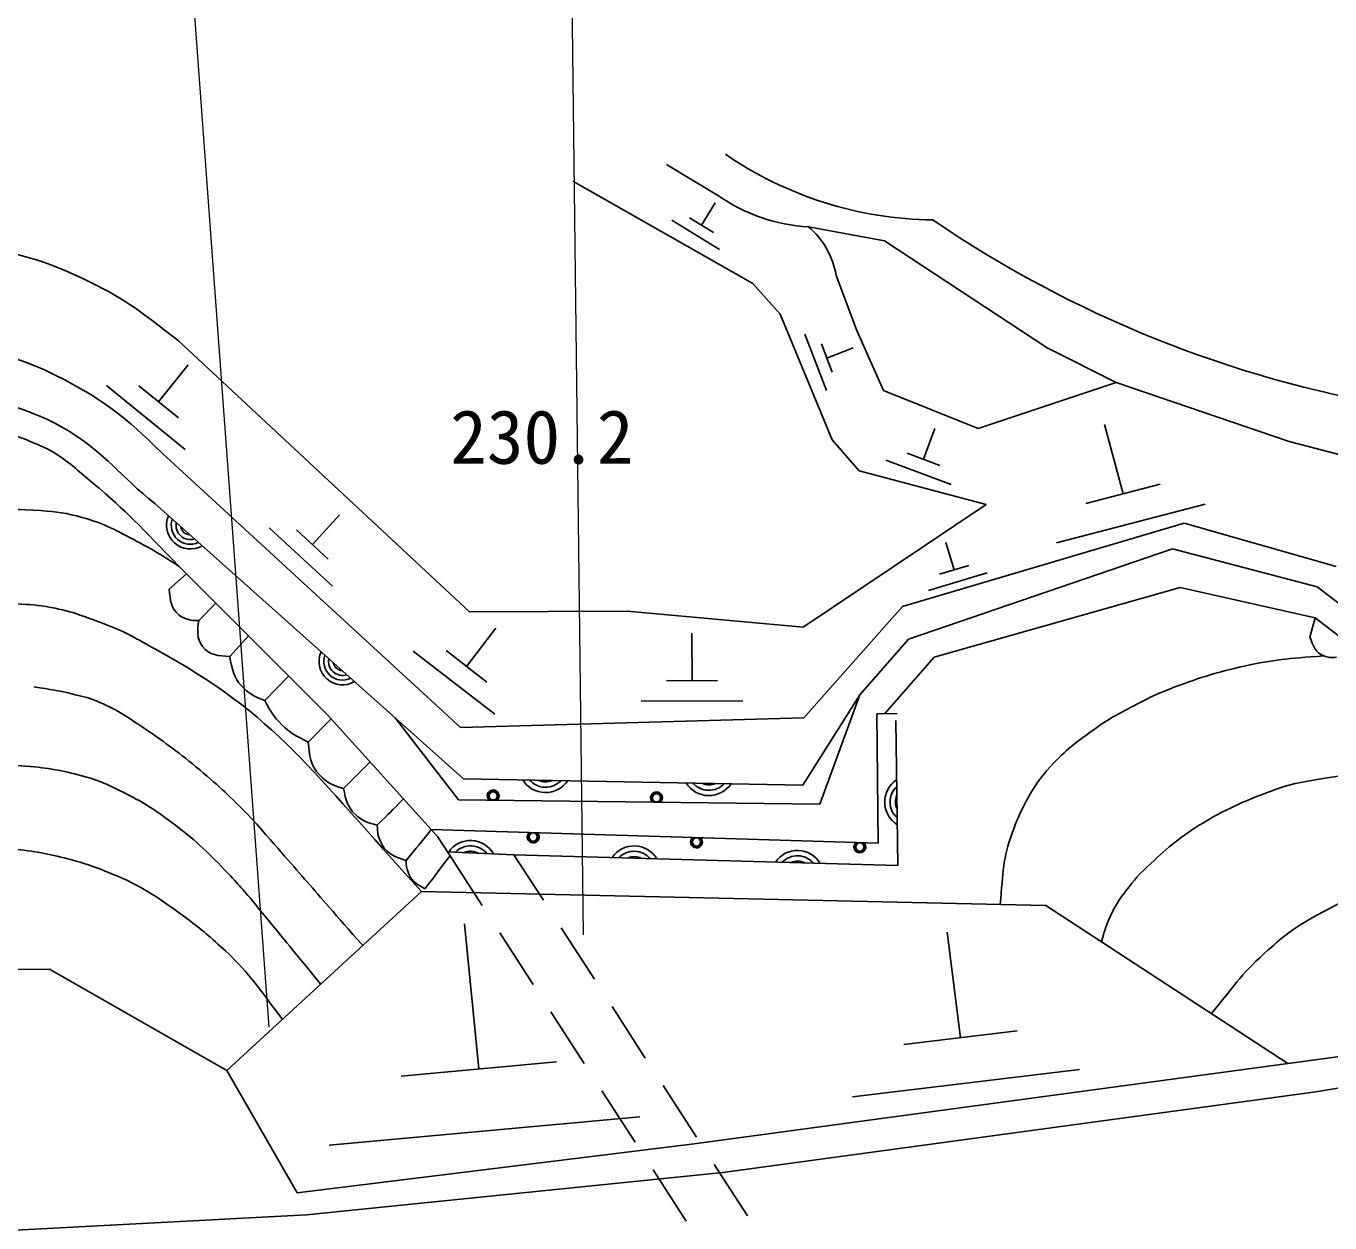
# Model space of a CAD drawing. Units: millimetres, scale not verified. Extents: x 40000 to 680000, y 20000 to 380000.
# Drawn here: x 211547 to 243469, y 291907 to 321202 of the extents above; entities that cross this region are included whole.
import ezdxf
from ezdxf.enums import TextEntityAlignment as Align

# ---------------------------------------------------------------- set-up
doc = ezdxf.new("R2010")
doc.units = ezdxf.units.MM
doc.header["$LTSCALE"] = 1000
doc.linetypes.add('CHAIN', pattern=[18.5, 12, -1.5, 3.5, -1.5])
for name, color, linetype, lineweight in [('M-BGD', 7, 'Continuous', 25), ('M-BMK', 2, 'CHAIN', 13), ('M-STR-HTXT', 7, 'Continuous', 13)]:
    doc.layers.add(name, color=color, linetype=linetype, lineweight=lineweight)
doc.styles.add('ＭＳ ゴシック', font='')
doc.styles.get('ＭＳ ゴシック').set_extended_font_data('MS Gothic')

msp = doc.modelspace()

# ---------------------------------------------------------------- linework, layer by layer
at = {"layer": 'M-BGD'}
for p, q in [((227229, 317811), (228499, 317049)), ((224937, 317409), (229340, 314898)), ((228083, 316325), (228414, 316876)), ((228527, 315732), (227353, 316449)), ((228377, 316146), (227790, 316505)), ((231378, 315101), (231886, 313747)), ((229340, 314898), (230013, 314152)), ((230013, 314152), (231286, 311078)), ((222407, 306863), (215275, 313499)), ((231142, 312285), (230617, 313660)), ((231886, 313747), (232539, 312281)), ((231285, 312734), (231023, 313421)), ((231154, 313077), (231795, 313326)), ((214792, 312008), (215517, 312914)), ((215444, 310840), (213514, 312405)), ((215275, 311617), (214310, 312400)), ((232539, 312281), (234859, 311353)), ((234859, 311353), (238236, 312477)), ((238236, 312477), (242469, 311037)), ((233517, 310599), (233792, 311349)), ((238403, 309754), (237952, 311449)), ((231286, 311078), (231941, 310314)), ((222186, 304036), (214876, 310752)), ((233918, 310449), (233116, 310749)), ((231941, 310314), (235052, 309495)), ((234199, 309979), (232596, 310578)), ((239312, 309989), (237493, 309518)), ((214699, 309513), (222258, 302777)), ((235052, 309495), (230571, 306487)), ((240411, 309497), (236771, 308555)), ((218557, 308514), (219220, 309241)), ((239900, 309033), (233005, 306996)), ((243622, 307973), (239900, 309033)), ((219046, 307489), (217497, 308918)), ((218945, 308156), (218170, 308871)), ((239611, 308405), (233153, 306194)), ((234271, 307890), (234068, 308559)), ((243159, 307477), (239611, 308405)), ((215051, 307418), (215478, 307791)), ((215295, 307973), (218922, 304354)), ((235074, 307817), (233639, 307390)), ((234630, 307997), (233913, 307784)), ((239800, 307462), (233778, 305752)), ((243111, 306716), (239800, 307462)), ((247148, 304411), (243159, 307477)), ((215775, 306650), (216192, 307079)), ((226264, 306881), (222407, 306863)), ((230571, 306487), (226264, 306881)), ((233005, 306996), (230591, 304267)), ((222330, 305530), (223044, 306467)), ((242976, 306246), (243111, 306716)), ((247114, 303636), (243111, 306716)), ((216532, 305770), (216991, 306281)), ((227852, 305178), (227848, 306340)), ((233153, 306194), (231957, 304830)), ((223021, 304360), (221023, 305902)), ((222830, 305145), (221831, 305916)), ((233778, 305752), (232578, 304388)), ((217392, 304691), (217979, 305295)), ((228474, 305176), (227229, 305180)), ((229095, 304676), (226605, 304684)), ((230565, 302624), (231957, 304830)), ((230981, 302159), (231957, 304830)), ((218452, 303677), (219019, 304246)), ((218922, 304354), (221618, 301369)), ((222133, 302264), (220587, 304267)), ((230591, 304267), (222186, 304036)), ((232372, 304367), (232877, 304377)), ((219318, 302537), (219973, 303190)), ((222258, 302777), (230565, 302624)), ((230981, 302159), (222133, 302264)), ((221895, 300945), (221618, 301369)), ((221895, 300945), (222715, 299676)), ((223492, 300917), (224211, 299805)), ((216466, 295639), (221230, 300021)), ((236514, 299676), (221230, 300021)), ((242442, 295812), (236514, 299676)), ((222631, 295679), (222282, 299224)), ((224646, 299133), (225460, 297873)), ((223150, 299004), (223964, 297744)), ((234425, 296438), (234099, 299027)), ((212122, 298117), (208131, 298098)), ((216466, 295639), (212122, 298117)), ((225894, 297201), (226708, 295941)), ((243127, 295119), (256587, 297315)), ((224398, 297072), (225213, 295813)), ((235813, 296605), (233038, 296272)), ((244829, 296135), (227900, 293842)), ((218185, 292641), (216466, 295639)), ((224532, 295854), (220731, 295503)), ((237334, 295661), (231783, 294996)), ((225647, 295141), (226461, 293881)), ((227143, 295270), (227957, 294010)), ((228608, 293142), (243127, 295119)), ((226572, 294508), (218970, 293808)), ((227900, 293842), (218185, 292641)), ((218410, 292106), (228608, 293142)), ((226896, 293209), (227710, 291950)), ((228391, 293338), (229206, 292078)), ((204112, 291348), (218410, 292106))]:
    msp.add_line(p, q, dxfattribs=at)
for points in [[(230701, 316287), (232563, 315948), (236543, 313323), (238236, 312477)], [(242469, 311037), (244417, 310529), (251105, 307905), (255931, 306381), (256609, 306635)], [(221467, 301535), (232405, 301201), (232372, 304367)], [(232839, 304206), (232891, 300657), (223492, 300917), (221863, 300994)]]:
    msp.add_lwpolyline(points, dxfattribs=at)
for centre in [(222982, 302359), (222982, 302359), (222982, 302359), (222982, 302359), (226982, 302311), (226982, 302311), (226982, 302311), (226982, 302311), (223963, 301354), (223963, 301354), (223963, 301354), (223963, 301354), (227961, 301232), (227961, 301232), (227961, 301232), (227961, 301232), (231959, 301110), (231959, 301110), (231959, 301110), (231959, 301110)]:
    msp.add_circle(centre, 100, dxfattribs=at)
for centre, radius, start, end in [((233866, 325652), 9197, 235.589, 269.2684), ((230945, 320554), 4274, 235.0924, 266.7206), ((249883, 340130), 28649, 235.7252, 260.3774), ((229459, 314791), 1944, 9.1888, 50.3009), ((215564, 308981), 578, 156.2411, 300.3506), ((215564, 308981), 462, 160.948, 295.6437), ((215564, 308981), 347, 169.194, 287.3977), ((215564, 308981), 231, 188.674, 267.9177), ((219297, 305655), 578, 156.2411, 300.3506), ((219297, 305655), 462, 160.948, 295.6437), ((219297, 305655), 347, 169.194, 287.3977), ((219297, 305655), 231, 188.674, 267.9177), ((224264, 303094), 654, 211.7194, 326.1612), ((224264, 303094), 523, 221.5306, 316.35), ((224264, 303094), 392, 243.4071, 294.4735), ((228264, 303020), 654, 211.7194, 326.1612), ((228264, 303020), 523, 221.5306, 316.35), ((228264, 303020), 392, 243.4071, 294.4735), ((233222, 302211), 654, 123.6216, 238.0634), ((222982, 302359), 145, 312.9269, 225.7213), ((222982, 302359), 116, 294.4776, 244.1706), ((226982, 302311), 145, 312.9269, 225.7213), ((226982, 302311), 116, 294.4776, 244.1706), ((233222, 302211), 523, 133.4328, 228.2522), ((233222, 302211), 392, 155.3093, 206.3758), ((223963, 301354), 145, 131.8542, 44.6486), ((223963, 301354), 116, 113.4049, 63.0979), ((222428, 300612), 654, 30.088, 144.5299), ((222428, 300612), 523, 39.8993, 134.7186), ((226433, 300481), 654, 31.1967, 145.6386), ((227961, 301232), 145, 131.8542, 44.6486), ((227961, 301232), 116, 113.4049, 63.0979), ((230431, 300371), 654, 31.1967, 145.6386), ((231959, 301110), 145, 131.8542, 44.6486), ((231959, 301110), 116, 113.4049, 63.0979), ((222428, 300612), 392, 61.7757, 112.8422), ((226433, 300481), 523, 41.008, 135.8273), ((226433, 300481), 392, 62.8844, 113.9509), ((230431, 300371), 523, 41.008, 135.8273), ((230431, 300371), 392, 62.8844, 113.9509)]:
    msp.add_arc(centre, radius, start, end, dxfattribs=at)
for points, knots in [([(202046, 313573), (202988, 314482), (203373, 314871), (204420, 315388), (205397, 315870), (206010, 316072), (207094, 316175), (208198, 316280), (208830, 316114), (209920, 315908), (211118, 315681), (211815, 315555), (212917, 315031), (213909, 314560), (214288, 314278), (215275, 313499)], [0, 0, 0, 0, 1, 1, 1, 2, 2, 2, 3, 3, 3, 4, 4, 4, 5, 5, 5, 5]), ([(200955, 307082), (201426, 308452), (201554, 308936), (202183, 310001), (202611, 310727), (202829, 311166), (203416, 311771), (204279, 312661), (204928, 313048), (206089, 313479), (207027, 313827), (207653, 313603), (208648, 313505), (210190, 313354), (211128, 313268), (212495, 312540), (213522, 311993), (213946, 311651), (214876, 310752)], [0, 0, 0, 0, 1, 1, 1, 2, 2, 2, 3, 3, 3, 4, 4, 4, 5, 5, 5, 6, 6, 6, 6]), ([(203184, 309344), (203560, 310118), (203688, 310447), (204214, 310996), (204605, 311405), (204861, 311608), (205342, 311906), (205792, 312184), (206056, 312352), (206571, 312477), (207214, 312632), (207604, 312517), (208264, 312477), (208796, 312444), (209094, 312403), (209619, 312307), (210053, 312228), (210295, 312175), (210719, 312053), (211121, 311938), (211346, 311869), (211735, 311715), (212079, 311578), (212267, 311484), (212582, 311291), (213503, 310728), (213855, 310187), (214699, 309513)], [0, 0, 0, 0, 1, 1, 1, 2, 2, 2, 3, 3, 3, 4, 4, 4, 5, 5, 5, 6, 6, 6, 7, 7, 7, 8, 8, 8, 9, 9, 9, 9]), ([(203099, 307227), (203438, 308126), (203590, 308441), (204024, 309154), (204656, 310196), (205119, 310753), (206086, 311495), (206358, 311704), (206572, 311735), (206909, 311799), (207397, 311892), (207685, 311839), (208179, 311799), (209253, 311714), (209843, 311549), (210889, 311291), (211193, 311216), (211362, 311160), (211651, 311037), (211923, 310921), (212082, 310863), (212328, 310699), (212680, 310463), (212849, 310292), (213175, 310021), (214059, 309284), (214320, 308973), (215295, 307973)], [0, 0, 0, 0, 1, 1, 1, 2, 2, 2, 3, 3, 3, 4, 4, 4, 5, 5, 5, 6, 6, 6, 7, 7, 7, 8, 8, 8, 9, 9, 9, 9]), ([(201002, 301538), (202647, 304242), (203080, 305545), (205301, 307227), (205717, 307543), (205960, 307709), (206401, 307989), (206938, 308330), (207255, 308504), (207841, 308751), (208351, 308967), (208653, 309059), (209195, 309175), (209717, 309285), (210018, 309314), (210550, 309344), (211078, 309374), (211377, 309383), (211905, 309344), (212306, 309314), (212533, 309282), (212921, 309175), (213477, 309021), (213765, 308852), (214275, 308582), (214685, 308365), (214829, 308278), (215295, 307973)], [0, 0, 0, 0, 1, 1, 1, 2, 2, 2, 3, 3, 3, 4, 4, 4, 5, 5, 5, 6, 6, 6, 7, 7, 7, 8, 8, 8, 9, 9, 9, 9]), ([(215051, 307418), (215079, 307161), (215082, 306940), (215297, 306784), (215454, 306671), (215586, 306652), (215775, 306650)], [0, 0, 0, 0, 1, 1, 1, 2, 2, 2, 2]), ([(201943, 301397), (203126, 302869), (203447, 303375), (204623, 304433), (205042, 304810), (205272, 305029), (205724, 305365), (206144, 305676), (206375, 305860), (206825, 306127), (207143, 306315), (207331, 306406), (207671, 306550), (208057, 306713), (208280, 306795), (208687, 306889), (209111, 306986), (209355, 307020), (209788, 307058), (210381, 307110), (210717, 307081), (211312, 307058), (211644, 307045), (211832, 307034), (212159, 306973), (212704, 306872), (212992, 306739), (213513, 306550), (214000, 306373), (214243, 306204), (214699, 305957), (217731, 304317), (218537, 302933), (221230, 300021)], [0, 0, 0, 0, 1, 1, 1, 2, 2, 2, 3, 3, 3, 4, 4, 4, 5, 5, 5, 6, 6, 6, 7, 7, 7, 8, 8, 8, 9, 9, 9, 10, 10, 10, 11, 11, 11, 11]), ([(215775, 306650), (215740, 306419), (215720, 306220), (215866, 306019), (216030, 305795), (216273, 305788), (216532, 305770)], [0, 0, 0, 0, 1, 1, 1, 2, 2, 2, 2]), ([(243628, 305754), (243507, 305738), (243431, 305746), (243316, 305788), (243107, 305865), (243062, 306041), (242976, 306246)], [0, 0, 0, 0, 1, 1, 1, 2, 2, 2, 2]), ([(216532, 305770), (216593, 305461), (216619, 305281), (216818, 305056), (216994, 304857), (217133, 304794), (217392, 304691)], [0, 0, 0, 0, 1, 1, 1, 2, 2, 2, 2]), ([(235399, 299701), (235469, 300509), (235454, 300812), (235696, 301470), (235809, 301776), (235877, 301947), (236035, 302232), (236230, 302585), (236355, 302781), (236627, 303079), (237007, 303495), (237270, 303683), (237728, 304010), (238102, 304277), (238337, 304390), (238744, 304603), (239098, 304788), (239301, 304885), (239675, 305026), (240322, 305269), (240694, 305385), (241369, 305534), (242118, 305700), (242408, 305717), (243316, 305788)], [0, 0, 0, 0, 1, 1, 1, 2, 2, 2, 3, 3, 3, 4, 4, 4, 5, 5, 5, 6, 6, 6, 7, 7, 7, 8, 8, 8, 8]), ([(211735, 305026), (212178, 304960), (212308, 304946), (212667, 304857), (212900, 304798), (213037, 304779), (213259, 304687), (213752, 304484), (214003, 304308), (214445, 304010), (214993, 303640), (215292, 303418), (215799, 302994), (216320, 302559), (216490, 302388), (217069, 301809)], [0, 0, 0, 0, 1, 1, 1, 2, 2, 2, 3, 3, 3, 4, 4, 4, 5, 5, 5, 5]), ([(217392, 304691), (217544, 304412), (217609, 304298), (217811, 304099), (218025, 303889), (218152, 303828), (218452, 303677)], [0, 0, 0, 0, 1, 1, 1, 2, 2, 2, 2]), ([(218452, 303677), (218491, 303340), (218500, 303117), (218727, 302875), (218909, 302682), (219058, 302619), (219318, 302537)], [0, 0, 0, 0, 1, 1, 1, 2, 2, 2, 2]), ([(203607, 298168), (203956, 298512), (204050, 298618), (204322, 298916), (204953, 299607), (205176, 300104), (205809, 300793), (206394, 301430), (206710, 301818), (207417, 302317), (207659, 302487), (207821, 302543), (208095, 302655), (208414, 302787), (208604, 302837), (208941, 302909), (209367, 303000), (209608, 303046), (210042, 303079), (210669, 303126), (211025, 303137), (211651, 303079), (212187, 303028), (212487, 302970), (213005, 302825), (213348, 302729), (213533, 302645), (213852, 302486), (214411, 302208), (214711, 302018), (215207, 301639), (215748, 301225), (216026, 300956), (216494, 300460), (216797, 300138), (216902, 300021), (217239, 299607)], [0, 0, 0, 0, 1, 1, 1, 2, 2, 2, 3, 3, 3, 4, 4, 4, 5, 5, 5, 6, 6, 6, 7, 7, 7, 8, 8, 8, 9, 9, 9, 10, 10, 10, 11, 11, 11, 12, 12, 12, 12]), ([(237877, 298786), (237948, 299051), (237973, 299139), (238067, 299353), (238173, 299598), (238246, 299732), (238405, 299946), (238615, 300228), (238741, 300384), (238998, 300623), (239463, 301057), (239726, 301307), (240268, 301639), (240924, 302041), (241327, 302214), (242046, 302486), (242616, 302702), (242968, 302726), (243570, 302825), (245039, 303065), (245660, 302910), (247380, 302740)], [0, 0, 0, 0, 1, 1, 1, 2, 2, 2, 3, 3, 3, 4, 4, 4, 5, 5, 5, 6, 6, 6, 7, 7, 7, 7]), ([(219318, 302537), (219380, 302263), (219409, 302088), (219609, 301902), (219779, 301743), (219912, 301701), (220145, 301643)], [0, 0, 0, 0, 1, 1, 1, 2, 2, 2, 2]), ([(220145, 301643), (220150, 301447), (220169, 301332), (220263, 301164), (220399, 300925), (220590, 300876), (220852, 300777)], [0, 0, 0, 0, 1, 1, 1, 2, 2, 2, 2]), ([(204623, 297321), (205428, 298228), (205650, 298516), (206401, 299184), (206787, 299527), (207000, 299726), (207417, 300031), (207907, 300389), (208216, 300549), (208772, 300793), (209117, 300944), (209331, 300988), (209703, 301047), (210324, 301145), (210686, 301105), (211312, 301047), (211848, 300997), (212145, 300927), (212667, 300793), (212971, 300714), (213136, 300652), (213429, 300539), (213801, 300394), (214012, 300311), (214360, 300115), (214776, 299881), (214989, 299717), (215376, 299438), (215757, 299163), (215959, 298992), (216307, 298676), (216986, 298061), (217173, 297753), (217825, 296889)], [0, 0, 0, 0, 1, 1, 1, 2, 2, 2, 3, 3, 3, 4, 4, 4, 5, 5, 5, 6, 6, 6, 7, 7, 7, 8, 8, 8, 9, 9, 9, 10, 10, 10, 11, 11, 11, 11]), ([(220852, 300777), (220855, 300630), (220867, 300553), (220927, 300426), (221012, 300245), (221129, 300193), (221310, 300086)], [0, 0, 0, 0, 1, 1, 1, 2, 2, 2, 2]), ([(243147, 299438), (244102, 299938), (244430, 300199), (245348, 300369), (245578, 300412), (245707, 300440), (245941, 300454), (246635, 300494), (247028, 300449), (247719, 300369), (248918, 300231), (249561, 299910), (250767, 299861), (251659, 299825), (252009, 299840), (253053, 299946)], [0, 0, 0, 0, 1, 1, 1, 2, 2, 2, 3, 3, 3, 4, 4, 4, 5, 5, 5, 5]), ([(240567, 297030), (241182, 297787), (241348, 298050), (241961, 298591), (242155, 298762), (242262, 298861), (242469, 299015), (242720, 299200), (242822, 299254), (243147, 299438)], [0, 0, 0, 0, 1, 1, 1, 2, 2, 2, 3, 3, 3, 3])]:
    msp.add_open_spline(points, degree=3, knots=knots, dxfattribs=at)
for points in [[(220145, 301643), (220468, 301964), (220468, 301964), (220791, 302284)], [(217069, 301809), (218429, 300252), (218429, 300252), (219789, 298696)], [(220852, 300777), (221160, 301156), (221160, 301156), (221467, 301535)], [(221310, 300086), (221619, 300489), (221619, 300489), (221928, 300893)], [(217239, 299607), (218001, 298679), (218001, 298679), (218763, 297752)]]:
    msp.add_open_spline(points, degree=3, dxfattribs=at)
at = {"layer": 'M-BMK'}
msp.add_open_spline([(258849, 293837), (254687, 292984), (253584, 292763), (250192, 292168), (246463, 291514), (244362, 291212), (240613, 290683), (236822, 290149), (234690, 289908), (230886, 289479), (228568, 289218), (227267, 289100), (224943, 288906), (219913, 288485), (217087, 288344), (212046, 288090), (208374, 287904), (206314, 287877), (202638, 287843), (196939, 287790), (195048, 287909), (188050, 288185)], degree=3, knots=[0, 0, 0, 0, 1, 1, 1, 2, 2, 2, 3, 3, 3, 4, 4, 4, 5, 5, 5, 6, 6, 6, 7, 7, 7, 7], dxfattribs=at)
at = {"layer": 'M-STR-HTXT'}
for p, q in [((225195, 298958), (224753, 335521)), ((217502, 296701), (215260, 327090))]:
    msp.add_line(p, q, dxfattribs=at)

# ---------------------------------------------------------------- texts
at = {"layer": 'M-BGD', "style": 'ＭＳ ゴシック'}
msp.add_text('230.2', height=1320, dxfattribs=at).set_placement((224174, 311148), align=Align.MIDDLE_CENTER)

doc.saveas('drawing.dxf')
